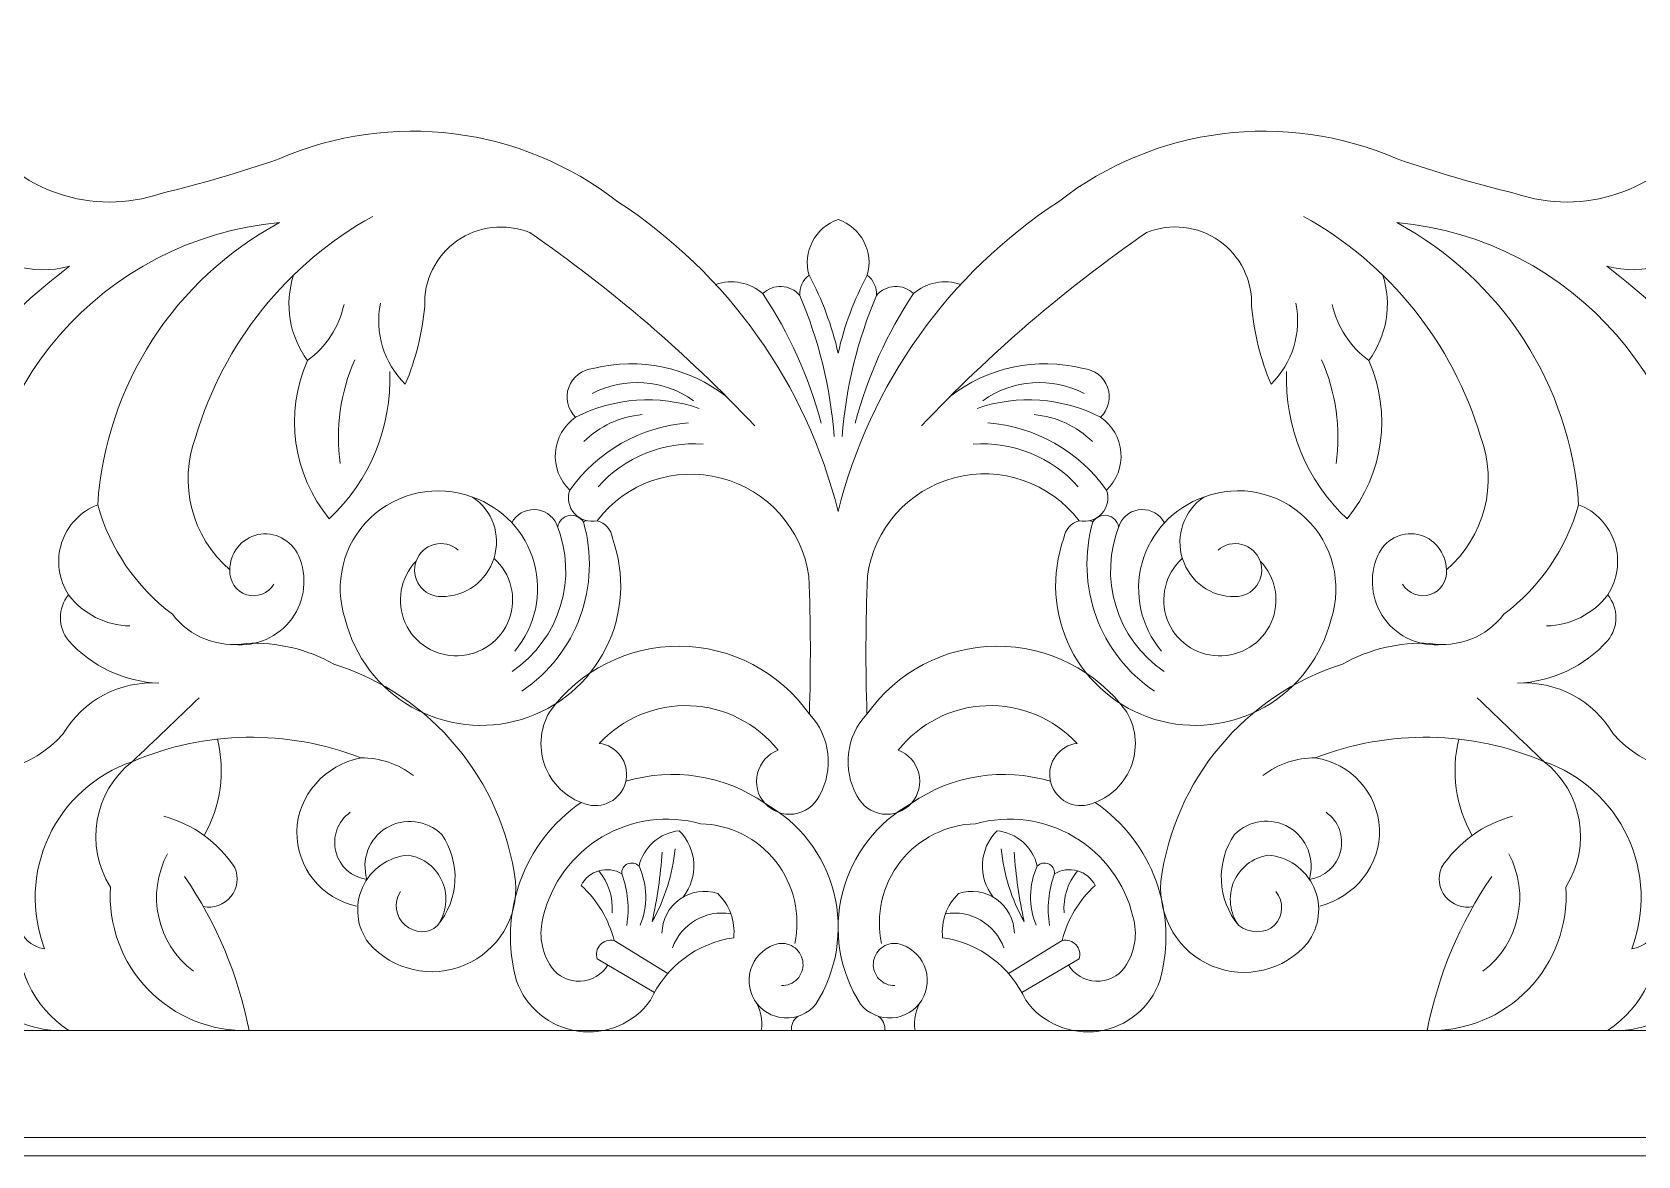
# Model space of a CAD drawing. Header units: millimetres. Extents: x 4609 to 4853, y 4052 to 4311.
# Drawn here: x 4667.6 to 4754.7, y 4189.2 to 4250.2 of the extents above; entities that cross this region are included whole.
import ezdxf

# ---------------------------------------------------------------- set-up
doc = ezdxf.new("R2010")
doc.units = ezdxf.units.MM
doc.header["$MEASUREMENT"] = 0
doc.layers.add('Layer 1', color=18, linetype='Continuous', true_color=0x000000)

msp = doc.modelspace()

# ---------------------------------------------------------------- linework, layer by layer
at = {"layer": 'Layer 1', "lineweight": 9}
for points, knots in [([(4609.335, 4311.2), (4609.335, 4311.2), (4853.335, 4311.2), (4853.335, 4311.2), (4853.335, 4311.2), (4853.335, 4189.2), (4853.335, 4189.2), (4853.335, 4189.2), (4609.335, 4189.2), (4609.335, 4189.2), (4609.335, 4189.2), (4609.335, 4311.2), (4609.335, 4311.2)], [0, 0, 0, 0, 0.25, 0.25, 0.25, 0.5, 0.5, 0.5, 0.75, 0.75, 0.75, 1, 1, 1, 1]), ([(4657.388, 4229.707), (4656.66, 4230.382), (4656.483, 4231.465), (4656.955, 4232.338), (4659.074, 4230.393), (4662.356, 4230.499), (4664.338, 4232.583), (4665.93, 4234.389), (4667.698, 4236.032), (4669.615, 4237.488), (4667.614, 4236.947), (4665.48, 4237.582), (4664.1, 4239.129), (4662.721, 4240.676), (4662.344, 4242.895), (4663.11, 4244.821), (4663.263, 4245.087), (4663.547, 4245.251), (4663.854, 4245.252), (4664.161, 4245.253), (4664.447, 4245.086), (4664.602, 4244.821), (4666.782, 4241.559), (4670.877, 4240.171), (4674.589, 4241.44), (4676.75, 4241.968), (4678.886, 4242.594), (4680.99, 4243.316), (4687.078, 4245.968), (4694.135, 4245.074), (4699.375, 4240.994), (4705.339, 4237.102), (4709.613, 4231.093), (4711.335, 4224.183), (4713.057, 4231.093), (4717.332, 4237.101), (4723.296, 4240.994), (4728.534, 4245.076), (4735.592, 4245.965), (4741.681, 4243.316), (4743.785, 4242.594), (4745.921, 4241.968), (4748.082, 4241.44), (4751.795, 4240.173), (4755.891, 4241.558), (4758.069, 4244.821), (4758.222, 4245.087), (4758.506, 4245.251), (4758.813, 4245.252), (4759.121, 4245.253), (4759.407, 4245.086), (4759.561, 4244.821), (4760.337, 4242.899), (4759.96, 4240.704), (4758.589, 4239.15), (4757.217, 4237.596), (4755.059, 4236.957), (4753.056, 4237.488), (4754.973, 4236.033), (4756.741, 4234.389), (4758.332, 4232.583), (4760.317, 4230.501), (4763.6, 4230.39), (4765.715, 4232.338), (4766.189, 4231.466), (4766.01, 4230.383), (4765.283, 4229.707)], [0, 0, 0, 0, 0.043478, 0.043478, 0.043478, 0.086957, 0.086957, 0.086957, 0.130435, 0.130435, 0.130435, 0.173913, 0.173913, 0.173913, 0.217391, 0.217391, 0.217391, 0.26087, 0.26087, 0.26087, 0.304348, 0.304348, 0.304348, 0.347826, 0.347826, 0.347826, 0.391304, 0.391304, 0.391304, 0.434783, 0.434783, 0.434783, 0.478261, 0.478261, 0.478261, 0.521739, 0.521739, 0.521739, 0.565217, 0.565217, 0.565217, 0.608696, 0.608696, 0.608696, 0.652174, 0.652174, 0.652174, 0.695652, 0.695652, 0.695652, 0.73913, 0.73913, 0.73913, 0.782609, 0.782609, 0.782609, 0.826087, 0.826087, 0.826087, 0.869565, 0.869565, 0.869565, 0.913043, 0.913043, 0.913043, 1, 1, 1, 1]), ([(4678.321, 4221.005), (4676.25, 4222.791), (4675.511, 4225.682), (4676.467, 4228.244), (4677.979, 4233.332), (4681.432, 4237.626), (4686.075, 4240.198)], [0, 0, 0, 0, 0.333333, 0.333333, 0.333333, 1, 1, 1, 1]), ([(4736.595, 4240.198), (4741.239, 4237.627), (4744.69, 4233.332), (4746.204, 4228.244), (4747.161, 4225.682), (4746.42, 4222.792), (4744.349, 4221.005)], [0, 0, 0, 0, 0.333333, 0.333333, 0.333333, 1, 1, 1, 1]), ([(4671.146, 4224.548), (4671.577, 4231.011), (4675.311, 4236.799), (4681.018, 4239.861), (4671.436, 4238.979), (4664.241, 4230.737), (4664.684, 4221.124), (4664.167, 4221.02), (4663.638, 4221.234), (4663.338, 4221.668)], [0, 0, 0, 0, 0.25, 0.25, 0.25, 0.5, 0.5, 0.5, 1, 1, 1, 1]), ([(4686.497, 4235.484), (4686.167, 4233.887), (4686.672, 4232.234), (4687.84, 4231.097), (4688.408, 4232.439), (4688.764, 4233.861), (4688.896, 4235.313), (4688.838, 4236.718), (4689.497, 4238.057), (4690.646, 4238.867), (4691.796, 4239.678), (4693.29, 4239.844), (4694.594, 4239.318), (4699.024, 4236.262), (4703.119, 4232.745), (4706.808, 4228.826)], [0, 0, 0, 0, 0.166667, 0.166667, 0.166667, 0.333333, 0.333333, 0.333333, 0.5, 0.5, 0.5, 0.666667, 0.666667, 0.666667, 1, 1, 1, 1]), ([(4709.253, 4235.911), (4709.236, 4236.335), (4709.422, 4236.742), (4709.753, 4237.008), (4709.392, 4238.274), (4710.089, 4239.602), (4711.335, 4240.027), (4712.582, 4239.603), (4713.277, 4238.274), (4712.918, 4237.008), (4713.249, 4236.742), (4713.435, 4236.335), (4713.418, 4235.911), (4713.665, 4236.2), (4714.021, 4236.374), (4714.401, 4236.392), (4714.782, 4236.41), (4715.154, 4236.269), (4715.427, 4236.005)], [0, 0, 0, 0, 0.142857, 0.142857, 0.142857, 0.285714, 0.285714, 0.285714, 0.428571, 0.428571, 0.428571, 0.571429, 0.571429, 0.571429, 0.714286, 0.714286, 0.714286, 1, 1, 1, 1]), ([(4715.863, 4228.826), (4719.552, 4232.745), (4723.647, 4236.262), (4728.077, 4239.318), (4729.379, 4239.848), (4730.862, 4239.681), (4732.014, 4238.874), (4733.166, 4238.067), (4733.829, 4236.718), (4733.775, 4235.313), (4733.907, 4233.861), (4734.263, 4232.439), (4734.83, 4231.097), (4735.998, 4232.234), (4736.505, 4233.887), (4736.174, 4235.484)], [0, 0, 0, 0, 0.166667, 0.166667, 0.166667, 0.333333, 0.333333, 0.333333, 0.5, 0.5, 0.5, 0.666667, 0.666667, 0.666667, 1, 1, 1, 1]), ([(4759.333, 4221.668), (4759.033, 4221.234), (4758.503, 4221.02), (4757.986, 4221.124), (4758.419, 4230.738), (4751.236, 4238.99), (4741.652, 4239.861), (4747.36, 4236.801), (4751.091, 4231.01), (4751.524, 4224.548)], [0, 0, 0, 0, 0.25, 0.25, 0.25, 0.5, 0.5, 0.5, 1, 1, 1, 1]), ([(4704.691, 4236.5), (4705.568, 4236.805), (4706.543, 4236.616), (4707.243, 4236.005), (4707.517, 4236.27), (4707.887, 4236.41), (4708.267, 4236.392), (4708.648, 4236.375), (4709.005, 4236.2), (4709.253, 4235.911), (4710.283, 4233.473), (4710.915, 4230.884), (4711.125, 4228.246)], [0, 0, 0, 0, 0.2, 0.2, 0.2, 0.4, 0.4, 0.4, 0.6, 0.6, 0.6, 1, 1, 1, 1]), ([(4709.753, 4237.008), (4710.468, 4235.675), (4711.001, 4234.251), (4711.335, 4232.776), (4711.67, 4234.251), (4712.202, 4235.675), (4712.918, 4237.008)], [0, 0, 0, 0, 0.333333, 0.333333, 0.333333, 1, 1, 1, 1]), ([(4712.263, 4228.978), (4712.919, 4231.48), (4713.989, 4233.855), (4715.427, 4236.005), (4716.127, 4236.616), (4717.102, 4236.805), (4717.98, 4236.5)], [0, 0, 0, 0, 0.333333, 0.333333, 0.333333, 1, 1, 1, 1]), ([(4740.894, 4237.009), (4741.404, 4235.431), (4741.121, 4233.703), (4740.135, 4232.369), (4739.13, 4233.114), (4738.426, 4234.197), (4738.154, 4235.418)], [0, 0, 0, 0, 0.333333, 0.333333, 0.333333, 1, 1, 1, 1]), ([(4687.003, 4231.78), (4687.114, 4228.765), (4685.914, 4225.848), (4683.716, 4223.783), (4681.731, 4226.19), (4681.275, 4229.515), (4682.536, 4232.369), (4683.541, 4233.114), (4684.245, 4234.196), (4684.516, 4235.418)], [0, 0, 0, 0, 0.25, 0.25, 0.25, 0.5, 0.5, 0.5, 1, 1, 1, 1]), ([(4703.798, 4229.775), (4701.588, 4230.532), (4699.168, 4230.36), (4697.088, 4229.297), (4696.655, 4229.716), (4696.508, 4230.35), (4696.71, 4230.917), (4696.913, 4231.485), (4697.438, 4231.883), (4698.039, 4231.933), (4700.561, 4232.583), (4703.243, 4232.014), (4705.285, 4230.398)], [0, 0, 0, 0, 0.2, 0.2, 0.2, 0.4, 0.4, 0.4, 0.6, 0.6, 0.6, 1, 1, 1, 1]), ([(4717.386, 4230.398), (4719.427, 4232.014), (4722.11, 4232.582), (4724.632, 4231.933), (4725.233, 4231.886), (4725.751, 4231.493), (4725.957, 4230.926), (4726.163, 4230.36), (4726.013, 4229.719), (4725.582, 4229.297), (4726.217, 4228.861), (4726.622, 4228.162), (4726.684, 4227.395), (4726.747, 4226.628), (4726.457, 4225.87), (4725.901, 4225.337), (4726.056, 4224.9), (4725.96, 4224.414), (4725.652, 4224.069), (4725.344, 4223.723), (4724.867, 4223.574), (4724.416, 4223.678), (4723.973, 4223.56), (4723.646, 4223.186), (4723.589, 4222.731), (4722.883, 4220.773), (4723.013, 4218.61), (4723.947, 4216.749), (4724.882, 4214.889), (4726.53, 4213.497), (4728.523, 4212.894), (4730.516, 4212.291), (4732.669, 4212.533), (4734.478, 4213.564), (4736.287, 4214.594), (4737.591, 4216.313), (4738.089, 4218.334), (4738.723, 4220.278), (4738.185, 4222.413), (4736.707, 4223.825), (4735.228, 4225.237), (4733.097, 4225.685), (4731.185, 4224.962), (4730.098, 4224.227), (4729.626, 4222.862), (4730.026, 4221.613), (4730.427, 4220.363), (4731.561, 4219.526), (4732.873, 4219.56), (4733.345, 4219.555), (4733.79, 4219.783), (4734.063, 4220.169), (4734.336, 4220.554), (4734.403, 4221.046), (4734.241, 4221.49), (4734.079, 4221.934), (4733.709, 4222.27), (4733.251, 4222.389), (4732.794, 4222.508), (4732.31, 4222.397), (4731.952, 4222.088)], [0, 0, 0, 0, 0.047619, 0.047619, 0.047619, 0.095238, 0.095238, 0.095238, 0.142857, 0.142857, 0.142857, 0.190476, 0.190476, 0.190476, 0.238095, 0.238095, 0.238095, 0.285714, 0.285714, 0.285714, 0.333333, 0.333333, 0.333333, 0.380952, 0.380952, 0.380952, 0.428571, 0.428571, 0.428571, 0.47619, 0.47619, 0.47619, 0.52381, 0.52381, 0.52381, 0.571429, 0.571429, 0.571429, 0.619048, 0.619048, 0.619048, 0.666667, 0.666667, 0.666667, 0.714286, 0.714286, 0.714286, 0.761905, 0.761905, 0.761905, 0.809524, 0.809524, 0.809524, 0.857143, 0.857143, 0.857143, 0.904762, 0.904762, 0.904762, 1, 1, 1, 1]), ([(4740.135, 4232.369), (4741.397, 4229.515), (4740.939, 4226.191), (4738.955, 4223.783), (4736.756, 4225.848), (4735.557, 4228.765), (4735.668, 4231.78)], [0, 0, 0, 0, 0.333333, 0.333333, 0.333333, 1, 1, 1, 1]), ([(4697.088, 4229.297), (4696.454, 4228.859), (4696.05, 4228.158), (4695.989, 4227.39), (4695.927, 4226.621), (4696.212, 4225.869), (4696.77, 4225.337), (4698.266, 4227.453), (4700.632, 4228.791), (4703.217, 4228.984)], [0, 0, 0, 0, 0.25, 0.25, 0.25, 0.5, 0.5, 0.5, 1, 1, 1, 1]), ([(4709.773, 4213.181), (4709.852, 4215.676), (4709.844, 4218.173), (4709.748, 4220.668), (4709.377, 4223.242), (4707.495, 4225.342), (4704.977, 4225.991), (4702.459, 4226.641), (4699.825, 4225.751), (4698.255, 4223.678), (4697.804, 4223.572), (4697.332, 4223.72), (4697.022, 4224.065), (4696.712, 4224.409), (4696.617, 4224.9), (4696.77, 4225.337)], [0, 0, 0, 0, 0.166667, 0.166667, 0.166667, 0.333333, 0.333333, 0.333333, 0.5, 0.5, 0.5, 0.666667, 0.666667, 0.666667, 1, 1, 1, 1]), ([(4712.898, 4213.181), (4712.819, 4215.676), (4712.827, 4218.174), (4712.923, 4220.668), (4713.274, 4223.237), (4715.135, 4225.344), (4717.64, 4226.01), (4720.146, 4226.676), (4722.835, 4225.733), (4724.416, 4223.678)], [0, 0, 0, 0, 0.25, 0.25, 0.25, 0.5, 0.5, 0.5, 1, 1, 1, 1]), ([(4698.255, 4223.678), (4698.698, 4223.561), (4699.025, 4223.186), (4699.081, 4222.731), (4699.789, 4220.776), (4699.663, 4218.616), (4698.732, 4216.757), (4697.801, 4214.897), (4696.137, 4213.499), (4694.148, 4212.894), (4692.158, 4212.289), (4690.008, 4212.528), (4688.2, 4213.555), (4686.391, 4214.581), (4685.082, 4216.316), (4684.581, 4218.334), (4683.939, 4220.269), (4684.463, 4222.402), (4685.93, 4223.818), (4687.397, 4225.234), (4689.574, 4225.672), (4691.486, 4224.962)], [0, 0, 0, 0, 0.125, 0.125, 0.125, 0.25, 0.25, 0.25, 0.375, 0.375, 0.375, 0.5, 0.5, 0.5, 0.625, 0.625, 0.625, 0.75, 0.75, 0.75, 1, 1, 1, 1]), ([(4687.577, 4203.547), (4687.189, 4202.964), (4687.3, 4202.182), (4687.834, 4201.729), (4688.369, 4201.276), (4689.076, 4201.225), (4689.588, 4201.703), (4690.083, 4202.387), (4690.187, 4203.279), (4689.862, 4204.059), (4689.538, 4204.839), (4688.84, 4205.393), (4688.005, 4205.524), (4686.917, 4205.436), (4685.963, 4204.761), (4685.518, 4203.764), (4685.073, 4202.767), (4685.2, 4201.616), (4685.862, 4200.748), (4687.16, 4199.268), (4689.262, 4198.791), (4691.072, 4199.564), (4692.882, 4200.337), (4693.995, 4202.133), (4693.824, 4204.093), (4693.103, 4209.61), (4689.264, 4214.209), (4683.963, 4215.897), (4682.516, 4216.709), (4680.871, 4217.098), (4679.213, 4217.018), (4677.689, 4216.763), (4676.146, 4217.371), (4675.206, 4218.598), (4673.232, 4220.077), (4671.803, 4222.171), (4671.146, 4224.548), (4670.214, 4224.187), (4669.495, 4223.425), (4669.189, 4222.473), (4668.882, 4221.522), (4669.018, 4220.488), (4669.565, 4219.651)], [0, 0, 0, 0, 0.066667, 0.066667, 0.066667, 0.133333, 0.133333, 0.133333, 0.2, 0.2, 0.2, 0.266667, 0.266667, 0.266667, 0.333333, 0.333333, 0.333333, 0.4, 0.4, 0.4, 0.466667, 0.466667, 0.466667, 0.533333, 0.533333, 0.533333, 0.6, 0.6, 0.6, 0.666667, 0.666667, 0.666667, 0.733333, 0.733333, 0.733333, 0.8, 0.8, 0.8, 0.866667, 0.866667, 0.866667, 1, 1, 1, 1]), ([(4690.718, 4222.088), (4690.36, 4222.396), (4689.873, 4222.508), (4689.416, 4222.388), (4688.958, 4222.268), (4688.591, 4221.934), (4688.43, 4221.49), (4688.269, 4221.046), (4688.336, 4220.551), (4688.61, 4220.165), (4688.884, 4219.78), (4689.325, 4219.554), (4689.798, 4219.56), (4691.11, 4219.545), (4692.275, 4220.398), (4692.657, 4221.654), (4693.039, 4222.909), (4692.583, 4224.243), (4691.486, 4224.962), (4693.122, 4224.398), (4694.375, 4223.065), (4694.837, 4221.397), (4695.299, 4219.73), (4694.901, 4217.931), (4693.788, 4216.606)], [0, 0, 0, 0, 0.111111, 0.111111, 0.111111, 0.222222, 0.222222, 0.222222, 0.333333, 0.333333, 0.333333, 0.444444, 0.444444, 0.444444, 0.555556, 0.555556, 0.555556, 0.666667, 0.666667, 0.666667, 0.777778, 0.777778, 0.777778, 1, 1, 1, 1]), ([(4728.883, 4216.606), (4727.766, 4217.928), (4727.373, 4219.715), (4727.83, 4221.384), (4728.287, 4223.052), (4729.551, 4224.394), (4731.185, 4224.962)], [0, 0, 0, 0, 0.333333, 0.333333, 0.333333, 1, 1, 1, 1]), ([(4735.094, 4203.547), (4735.534, 4203.012), (4735.504, 4202.232), (4735.024, 4201.732), (4734.543, 4201.233), (4733.635, 4201.284), (4733.082, 4201.703), (4732.586, 4202.384), (4732.48, 4203.274), (4732.801, 4204.053), (4733.122, 4204.832), (4733.833, 4205.39), (4734.665, 4205.524), (4735.752, 4205.441), (4736.706, 4204.772), (4737.155, 4203.779), (4737.603, 4202.786), (4737.466, 4201.617), (4736.809, 4200.748), (4735.533, 4199.259), (4733.445, 4198.758), (4731.633, 4199.507), (4729.821, 4200.256), (4728.7, 4202.138), (4728.847, 4204.093), (4729.564, 4209.606), (4733.412, 4214.208), (4738.708, 4215.897), (4740.154, 4216.709), (4741.801, 4217.098), (4743.458, 4217.018), (4744.983, 4216.763), (4746.524, 4217.37), (4747.465, 4218.598), (4749.44, 4220.078), (4750.867, 4222.17), (4751.524, 4224.548), (4752.456, 4224.19), (4753.175, 4223.43), (4753.483, 4222.48), (4753.791, 4221.531), (4753.65, 4220.488), (4753.106, 4219.651), (4753.697, 4218.933), (4753.697, 4217.895), (4753.106, 4217.176), (4751.854, 4215.769), (4750.082, 4214.931), (4748.2, 4214.857), (4750.322, 4215), (4752.344, 4213.925), (4753.415, 4212.087), (4755.076, 4210.229), (4757.67, 4209.518), (4760.044, 4210.275), (4762.211, 4210.806), (4764.323, 4211.533), (4766.357, 4212.449), (4766.504, 4211.285), (4766.112, 4210.118), (4765.293, 4209.278), (4764.474, 4208.438), (4763.31, 4208.017), (4762.143, 4208.134)], [0, 0, 0, 0, 0.045455, 0.045455, 0.045455, 0.090909, 0.090909, 0.090909, 0.136364, 0.136364, 0.136364, 0.181818, 0.181818, 0.181818, 0.227273, 0.227273, 0.227273, 0.272727, 0.272727, 0.272727, 0.318182, 0.318182, 0.318182, 0.363636, 0.363636, 0.363636, 0.409091, 0.409091, 0.409091, 0.454545, 0.454545, 0.454545, 0.5, 0.5, 0.5, 0.545455, 0.545455, 0.545455, 0.590909, 0.590909, 0.590909, 0.636364, 0.636364, 0.636364, 0.681818, 0.681818, 0.681818, 0.727273, 0.727273, 0.727273, 0.772727, 0.772727, 0.772727, 0.818182, 0.818182, 0.818182, 0.863636, 0.863636, 0.863636, 0.909091, 0.909091, 0.909091, 1, 1, 1, 1]), ([(4693.621, 4223.568), (4693.864, 4224.02), (4694.34, 4224.297), (4694.853, 4224.285), (4695.366, 4224.272), (4695.831, 4223.965), (4696.051, 4223.501), (4697.25, 4220.599), (4696.237, 4217.251), (4693.634, 4215.495)], [0, 0, 0, 0, 0.25, 0.25, 0.25, 0.5, 0.5, 0.5, 1, 1, 1, 1]), ([(4696.112, 4223.347), (4696.169, 4223.656), (4696.408, 4223.898), (4696.715, 4223.958), (4697.023, 4224.019), (4697.339, 4223.88), (4697.508, 4223.616), (4698.505, 4220.154), (4697.155, 4216.441), (4694.171, 4214.422)], [0, 0, 0, 0, 0.25, 0.25, 0.25, 0.5, 0.5, 0.5, 1, 1, 1, 1]), ([(4728.499, 4214.422), (4725.514, 4216.439), (4724.168, 4220.153), (4725.162, 4223.616), (4725.329, 4223.881), (4725.641, 4224.018), (4725.949, 4223.96), (4726.257, 4223.902), (4726.499, 4223.655), (4726.559, 4223.347)], [0, 0, 0, 0, 0.25, 0.25, 0.25, 0.5, 0.5, 0.5, 1, 1, 1, 1]), ([(4729.036, 4215.495), (4726.432, 4217.249), (4725.423, 4220.598), (4726.62, 4223.501), (4726.837, 4223.966), (4727.298, 4224.269), (4727.811, 4224.284), (4728.324, 4224.3), (4728.805, 4224.019), (4729.05, 4223.568)], [0, 0, 0, 0, 0.25, 0.25, 0.25, 0.5, 0.5, 0.5, 1, 1, 1, 1]), ([(4680.709, 4220.236), (4680.407, 4219.723), (4679.791, 4219.484), (4679.222, 4219.66), (4678.653, 4219.836), (4678.281, 4220.41), (4678.321, 4221.005), (4678.308, 4221.921), (4678.938, 4222.721), (4679.832, 4222.922), (4680.726, 4223.124), (4681.662, 4222.619), (4682.043, 4221.786), (4682.546, 4220.662), (4682.41, 4219.354), (4681.686, 4218.358), (4680.962, 4217.361), (4679.747, 4216.829), (4678.523, 4216.961)], [0, 0, 0, 0, 0.142857, 0.142857, 0.142857, 0.285714, 0.285714, 0.285714, 0.428571, 0.428571, 0.428571, 0.571429, 0.571429, 0.571429, 0.714286, 0.714286, 0.714286, 1, 1, 1, 1]), ([(4744.148, 4216.961), (4742.924, 4216.825), (4741.72, 4217.353), (4740.993, 4218.347), (4740.265, 4219.341), (4740.129, 4220.66), (4740.628, 4221.786), (4740.984, 4222.63), (4741.883, 4223.109), (4742.782, 4222.934), (4743.681, 4222.76), (4744.335, 4221.921), (4744.349, 4221.005), (4744.403, 4220.411), (4744.042, 4219.859), (4743.477, 4219.67), (4742.912, 4219.48), (4742.276, 4219.73), (4741.962, 4220.236)], [0, 0, 0, 0, 0.142857, 0.142857, 0.142857, 0.285714, 0.285714, 0.285714, 0.428571, 0.428571, 0.428571, 0.571429, 0.571429, 0.571429, 0.714286, 0.714286, 0.714286, 1, 1, 1, 1]), ([(4692.666, 4221.628), (4693.583, 4220.8), (4693.906, 4219.499), (4693.483, 4218.338), (4693.061, 4217.177), (4691.953, 4216.387), (4690.718, 4216.342), (4689.483, 4216.297), (4688.345, 4217.004), (4687.838, 4218.132), (4687.332, 4219.259), (4687.576, 4220.597), (4688.43, 4221.49)], [0, 0, 0, 0, 0.2, 0.2, 0.2, 0.4, 0.4, 0.4, 0.6, 0.6, 0.6, 1, 1, 1, 1]), ([(4734.241, 4221.49), (4735.102, 4220.604), (4735.339, 4219.284), (4734.842, 4218.153), (4734.344, 4217.022), (4733.188, 4216.306), (4731.952, 4216.342), (4730.717, 4216.377), (4729.627, 4217.158), (4729.195, 4218.316), (4728.764, 4219.473), (4729.094, 4220.793), (4730.005, 4221.628)], [0, 0, 0, 0, 0.2, 0.2, 0.2, 0.4, 0.4, 0.4, 0.6, 0.6, 0.6, 1, 1, 1, 1]), ([(4672.886, 4217.966), (4671.581, 4217.996), (4670.36, 4218.616), (4669.565, 4219.651), (4668.974, 4218.932), (4668.973, 4217.896), (4669.565, 4217.176), (4670.817, 4215.768), (4672.588, 4214.931), (4674.471, 4214.857), (4672.347, 4214.999), (4670.326, 4213.927), (4669.256, 4212.087), (4667.597, 4210.229), (4664.999, 4209.52), (4662.626, 4210.275), (4660.46, 4210.806), (4658.347, 4211.534), (4656.313, 4212.449), (4656.169, 4211.283), (4656.564, 4210.115), (4657.386, 4209.275), (4658.207, 4208.435), (4659.359, 4208.015), (4660.528, 4208.134)], [0, 0, 0, 0, 0.111111, 0.111111, 0.111111, 0.222222, 0.222222, 0.222222, 0.333333, 0.333333, 0.333333, 0.444444, 0.444444, 0.444444, 0.555556, 0.555556, 0.555556, 0.666667, 0.666667, 0.666667, 0.777778, 0.777778, 0.777778, 1, 1, 1, 1]), ([(4695.664, 4213.287), (4695.127, 4212.357), (4695.058, 4211.229), (4695.476, 4210.24), (4695.894, 4209.251), (4696.745, 4208.517), (4697.786, 4208.254), (4698.239, 4208.153), (4698.713, 4208.242), (4699.099, 4208.5), (4699.485, 4208.758), (4699.748, 4209.16), (4699.827, 4209.617), (4699.907, 4210.074), (4699.796, 4210.544), (4699.52, 4210.917), (4699.244, 4211.29), (4698.83, 4211.534), (4698.369, 4211.592), (4699.637, 4212.96), (4701.438, 4213.708), (4703.302, 4213.638), (4705.166, 4213.569), (4706.914, 4212.68), (4708.075, 4211.221), (4707.518, 4211.014), (4707.099, 4210.544), (4706.956, 4209.967), (4706.813, 4209.389), (4706.963, 4208.782), (4707.36, 4208.339), (4707.757, 4207.896), (4708.348, 4207.679), (4708.937, 4207.758), (4709.527, 4207.838), (4710.037, 4208.199), (4710.303, 4208.731), (4711.127, 4210.17), (4710.913, 4211.977), (4709.773, 4213.181), (4708.161, 4215.475), (4705.539, 4216.847), (4702.735, 4216.865), (4699.931, 4216.882), (4697.305, 4215.56), (4695.664, 4213.287)], [0, 0, 0, 0, 0.066667, 0.066667, 0.066667, 0.133333, 0.133333, 0.133333, 0.2, 0.2, 0.2, 0.266667, 0.266667, 0.266667, 0.333333, 0.333333, 0.333333, 0.4, 0.4, 0.4, 0.466667, 0.466667, 0.466667, 0.533333, 0.533333, 0.533333, 0.6, 0.6, 0.6, 0.666667, 0.666667, 0.666667, 0.733333, 0.733333, 0.733333, 0.8, 0.8, 0.8, 0.866667, 0.866667, 0.866667, 0.933333, 0.933333, 0.933333, 1, 1, 1, 1]), ([(4727.007, 4213.287), (4725.36, 4215.556), (4722.718, 4216.889), (4719.914, 4216.865), (4717.111, 4216.84), (4714.504, 4215.479), (4712.898, 4213.181), (4711.759, 4211.976), (4711.542, 4210.169), (4712.368, 4208.731), (4712.635, 4208.2), (4713.148, 4207.835), (4713.738, 4207.758), (4714.328, 4207.68), (4714.915, 4207.895), (4715.311, 4208.339), (4715.707, 4208.783), (4715.858, 4209.394), (4715.714, 4209.971), (4715.569, 4210.549), (4715.154, 4211.015), (4714.595, 4211.221), (4715.755, 4212.682), (4717.494, 4213.565), (4719.358, 4213.638), (4721.222, 4213.71), (4723.032, 4212.958), (4724.302, 4211.592), (4723.841, 4211.533), (4723.425, 4211.289), (4723.149, 4210.915), (4722.874, 4210.542), (4722.763, 4210.074), (4722.843, 4209.617), (4722.924, 4209.16), (4723.187, 4208.756), (4723.574, 4208.498), (4723.96, 4208.241), (4724.432, 4208.153), (4724.885, 4208.254), (4725.925, 4208.52), (4726.782, 4209.257), (4727.198, 4210.247), (4727.614, 4211.237), (4727.545, 4212.358), (4727.007, 4213.287)], [0, 0, 0, 0, 0.066667, 0.066667, 0.066667, 0.133333, 0.133333, 0.133333, 0.2, 0.2, 0.2, 0.266667, 0.266667, 0.266667, 0.333333, 0.333333, 0.333333, 0.4, 0.4, 0.4, 0.466667, 0.466667, 0.466667, 0.533333, 0.533333, 0.533333, 0.6, 0.6, 0.6, 0.666667, 0.666667, 0.666667, 0.733333, 0.733333, 0.733333, 0.8, 0.8, 0.8, 0.866667, 0.866667, 0.866667, 0.933333, 0.933333, 0.933333, 1, 1, 1, 1]), ([(4676.648, 4214.067), (4675.45, 4212.896), (4674.238, 4211.74), (4673.013, 4210.597), (4676.963, 4212.295), (4681.425, 4212.368), (4685.428, 4210.802)], [0, 0, 0, 0, 0.333333, 0.333333, 0.333333, 1, 1, 1, 1]), ([(4746.813, 4204.365), (4745.084, 4201.847), (4743.89, 4199.002), (4743.305, 4196.004), (4745.366, 4195.945), (4747.358, 4196.756), (4748.79, 4198.24), (4750.223, 4199.723), (4750.965, 4201.731), (4750.833, 4203.789), (4752.24, 4206.027), (4751.735, 4208.962), (4749.657, 4210.597), (4748.433, 4211.74), (4747.221, 4212.896), (4746.023, 4214.067)], [0, 0, 0, 0, 0.166667, 0.166667, 0.166667, 0.333333, 0.333333, 0.333333, 0.5, 0.5, 0.5, 0.666667, 0.666667, 0.666667, 1, 1, 1, 1]), ([(4783.618, 4206.658), (4784.519, 4202.508), (4782.248, 4198.318), (4778.282, 4196.799), (4771.363, 4194.299), (4763.618, 4196.678), (4759.285, 4202.623), (4759.514, 4200.886), (4758.954, 4199.137), (4757.759, 4197.856), (4756.564, 4196.575), (4754.848, 4195.896), (4753.099, 4196.004), (4755.035, 4197.272), (4756.089, 4199.522), (4755.82, 4201.82), (4755.714, 4201.097), (4755.135, 4200.535), (4754.41, 4200.448), (4755.159, 4202.423), (4755.075, 4204.619), (4754.178, 4206.532), (4753.28, 4208.445), (4751.656, 4209.91), (4749.657, 4210.597), (4745.706, 4212.295), (4741.248, 4212.369), (4737.243, 4210.802), (4736.212, 4210.811), (4735.208, 4210.476), (4734.389, 4209.851)], [0, 0, 0, 0, 0.090909, 0.090909, 0.090909, 0.181818, 0.181818, 0.181818, 0.272727, 0.272727, 0.272727, 0.363636, 0.363636, 0.363636, 0.454545, 0.454545, 0.454545, 0.545455, 0.545455, 0.545455, 0.636364, 0.636364, 0.636364, 0.727273, 0.727273, 0.727273, 0.818182, 0.818182, 0.818182, 1, 1, 1, 1]), ([(4675.857, 4204.365), (4677.586, 4201.848), (4678.781, 4199.001), (4679.366, 4196.004), (4677.307, 4195.942), (4675.318, 4196.749), (4673.885, 4198.228), (4672.452, 4199.708), (4671.709, 4201.733), (4671.838, 4203.789), (4670.43, 4206.023), (4670.94, 4208.962), (4673.013, 4210.597), (4671.016, 4209.907), (4669.383, 4208.437), (4668.488, 4206.523), (4667.594, 4204.608), (4667.509, 4202.422), (4668.261, 4200.448), (4667.535, 4200.534), (4666.957, 4201.097), (4666.85, 4201.82), (4666.583, 4199.521), (4667.635, 4197.271), (4669.572, 4196.004), (4667.823, 4195.893), (4666.117, 4196.569), (4664.919, 4197.848), (4663.722, 4199.127), (4663.16, 4200.885), (4663.386, 4202.623), (4659.057, 4196.675), (4651.31, 4194.304), (4644.389, 4196.799), (4640.422, 4198.314), (4638.156, 4202.507), (4639.053, 4206.658)], [0, 0, 0, 0, 0.076923, 0.076923, 0.076923, 0.153846, 0.153846, 0.153846, 0.230769, 0.230769, 0.230769, 0.307692, 0.307692, 0.307692, 0.384615, 0.384615, 0.384615, 0.461538, 0.461538, 0.461538, 0.538462, 0.538462, 0.538462, 0.615385, 0.615385, 0.615385, 0.692308, 0.692308, 0.692308, 0.769231, 0.769231, 0.769231, 0.846154, 0.846154, 0.846154, 1, 1, 1, 1]), ([(4685.2, 4202.762), (4683.291, 4203.163), (4681.931, 4204.857), (4681.953, 4206.808), (4681.976, 4208.759), (4683.51, 4210.445), (4685.428, 4210.802), (4686.458, 4210.811), (4687.463, 4210.476), (4688.282, 4209.851)], [0, 0, 0, 0, 0.25, 0.25, 0.25, 0.5, 0.5, 0.5, 1, 1, 1, 1]), ([(4737.243, 4210.802), (4739.172, 4210.51), (4740.625, 4208.895), (4740.714, 4206.946), (4740.802, 4204.997), (4739.365, 4203.227), (4737.47, 4202.762)], [0, 0, 0, 0, 0.333333, 0.333333, 0.333333, 1, 1, 1, 1]), ([(4699.811, 4209.533), (4702.377, 4210.306), (4705.157, 4209.866), (4707.36, 4208.339), (4709.222, 4207.308), (4710.575, 4205.553), (4711.1, 4203.49), (4711.624, 4201.427), (4711.267, 4199.23), (4710.124, 4197.434), (4709.706, 4196.922), (4709.067, 4196.644), (4708.408, 4196.687), (4707.748, 4196.731), (4707.148, 4197.095), (4706.802, 4197.658), (4706.456, 4198.221), (4706.404, 4198.916), (4706.662, 4199.524), (4706.92, 4200.133), (4707.461, 4200.579), (4708.107, 4200.721), (4708.423, 4200.77), (4708.746, 4200.684), (4708.997, 4200.485), (4709.247, 4200.285), (4709.403, 4199.987), (4709.425, 4199.668), (4709.448, 4199.348), (4709.336, 4199.033), (4709.116, 4198.8), (4708.896, 4198.567), (4708.586, 4198.437), (4708.266, 4198.441)], [0, 0, 0, 0, 0.083333, 0.083333, 0.083333, 0.166667, 0.166667, 0.166667, 0.25, 0.25, 0.25, 0.333333, 0.333333, 0.333333, 0.416667, 0.416667, 0.416667, 0.5, 0.5, 0.5, 0.583333, 0.583333, 0.583333, 0.666667, 0.666667, 0.666667, 0.75, 0.75, 0.75, 0.833333, 0.833333, 0.833333, 1, 1, 1, 1]), ([(4714.405, 4198.441), (4714.084, 4198.437), (4713.777, 4198.566), (4713.556, 4198.799), (4713.336, 4199.032), (4713.223, 4199.348), (4713.245, 4199.668), (4713.267, 4199.987), (4713.422, 4200.283), (4713.673, 4200.483), (4713.923, 4200.684), (4714.247, 4200.77), (4714.564, 4200.721), (4715.21, 4200.581), (4715.747, 4200.137), (4716.007, 4199.529), (4716.267, 4198.922), (4716.213, 4198.222), (4715.869, 4197.658), (4715.524, 4197.095), (4714.927, 4196.733), (4714.268, 4196.688), (4713.609, 4196.642), (4712.966, 4196.923), (4712.547, 4197.434), (4711.401, 4199.228), (4711.047, 4201.415), (4711.568, 4203.479), (4712.09, 4205.543), (4713.45, 4207.305), (4715.311, 4208.339), (4717.513, 4209.866), (4720.294, 4210.306), (4722.86, 4209.533)], [0, 0, 0, 0, 0.083333, 0.083333, 0.083333, 0.166667, 0.166667, 0.166667, 0.25, 0.25, 0.25, 0.333333, 0.333333, 0.333333, 0.416667, 0.416667, 0.416667, 0.5, 0.5, 0.5, 0.583333, 0.583333, 0.583333, 0.666667, 0.666667, 0.666667, 0.75, 0.75, 0.75, 0.833333, 0.833333, 0.833333, 1, 1, 1, 1]), ([(4684.855, 4207.85), (4684.178, 4207.368), (4683.867, 4206.52), (4684.071, 4205.714), (4684.275, 4204.909), (4684.936, 4204.313), (4685.761, 4204.211), (4685.433, 4205.274), (4685.867, 4206.424), (4686.815, 4207.006), (4687.762, 4207.588), (4689.018, 4207.421), (4689.818, 4206.649), (4690.863, 4205.138), (4690.768, 4203.112), (4689.588, 4201.703)], [0, 0, 0, 0, 0.166667, 0.166667, 0.166667, 0.333333, 0.333333, 0.333333, 0.5, 0.5, 0.5, 0.666667, 0.666667, 0.666667, 1, 1, 1, 1]), ([(4701.773, 4201.284), (4701.782, 4202.018), (4702.14, 4202.704), (4702.737, 4203.131), (4703.334, 4203.559), (4704.104, 4203.674), (4704.802, 4203.444), (4705.446, 4202.82), (4705.765, 4201.931), (4705.665, 4201.039), (4703.678, 4200.757), (4701.975, 4199.478), (4701.153, 4197.646), (4700.252, 4196.396), (4698.731, 4195.75), (4697.205, 4195.969), (4695.68, 4196.188), (4694.395, 4197.253), (4693.881, 4198.706), (4692.847, 4202.349), (4694.265, 4206.247), (4697.393, 4208.38)], [0, 0, 0, 0, 0.125, 0.125, 0.125, 0.25, 0.25, 0.25, 0.375, 0.375, 0.375, 0.5, 0.5, 0.5, 0.625, 0.625, 0.625, 0.75, 0.75, 0.75, 1, 1, 1, 1]), ([(4725.278, 4208.38), (4728.407, 4206.249), (4729.821, 4202.349), (4728.789, 4198.706), (4728.282, 4197.251), (4727.009, 4196.197), (4725.485, 4195.971), (4723.96, 4195.746), (4722.425, 4196.4), (4721.517, 4197.646), (4720.695, 4199.477), (4718.993, 4200.758), (4717.006, 4201.039), (4716.906, 4201.931), (4717.225, 4202.82), (4717.869, 4203.444), (4718.566, 4203.675), (4719.331, 4203.56), (4719.93, 4203.135), (4720.528, 4202.709), (4720.887, 4202.018), (4720.898, 4201.284)], [0, 0, 0, 0, 0.125, 0.125, 0.125, 0.25, 0.25, 0.25, 0.375, 0.375, 0.375, 0.5, 0.5, 0.5, 0.625, 0.625, 0.625, 0.75, 0.75, 0.75, 1, 1, 1, 1]), ([(4733.082, 4201.703), (4731.901, 4203.111), (4731.808, 4205.137), (4732.853, 4206.649), (4733.638, 4207.437), (4734.856, 4207.594), (4735.815, 4207.03), (4736.774, 4206.467), (4737.216, 4205.28), (4736.91, 4204.211), (4737.734, 4204.32), (4738.406, 4204.923), (4738.604, 4205.73), (4738.801, 4206.538), (4738.497, 4207.374), (4737.816, 4207.85)], [0, 0, 0, 0, 0.166667, 0.166667, 0.166667, 0.333333, 0.333333, 0.333333, 0.5, 0.5, 0.5, 0.666667, 0.666667, 0.666667, 1, 1, 1, 1]), ([(4674.733, 4207.634), (4676.318, 4207.212), (4677.693, 4206.219), (4678.591, 4204.846), (4678.818, 4204.323), (4678.735, 4203.717), (4678.376, 4203.273), (4678.017, 4202.83), (4677.435, 4202.623), (4676.876, 4202.736)], [0, 0, 0, 0, 0.25, 0.25, 0.25, 0.5, 0.5, 0.5, 1, 1, 1, 1]), ([(4698.839, 4199.564), (4698.52, 4199.039), (4697.96, 4198.709), (4697.346, 4198.683), (4696.732, 4198.657), (4696.143, 4198.943), (4695.781, 4199.439), (4695.226, 4200.241), (4695.062, 4201.25), (4695.333, 4202.187), (4695.768, 4204.004), (4696.921, 4205.566), (4698.529, 4206.518), (4700.137, 4207.469), (4702.071, 4207.725), (4703.873, 4207.231), (4705.47, 4207.188), (4706.965, 4206.436), (4707.952, 4205.18), (4708.939, 4203.923), (4709.314, 4202.283), (4708.978, 4200.721)], [0, 0, 0, 0, 0.125, 0.125, 0.125, 0.25, 0.25, 0.25, 0.375, 0.375, 0.375, 0.5, 0.5, 0.5, 0.625, 0.625, 0.625, 0.75, 0.75, 0.75, 1, 1, 1, 1]), ([(4713.692, 4200.721), (4713.354, 4202.282), (4713.728, 4203.914), (4714.713, 4205.172), (4715.698, 4206.43), (4717.201, 4207.185), (4718.798, 4207.231), (4720.599, 4207.727), (4722.525, 4207.471), (4724.134, 4206.522), (4725.743, 4205.573), (4726.9, 4204.003), (4727.338, 4202.187), (4727.609, 4201.251), (4727.444, 4200.241), (4726.89, 4199.439), (4726.529, 4198.942), (4725.944, 4198.659), (4725.33, 4198.683), (4724.716, 4198.707), (4724.153, 4199.04), (4723.832, 4199.564)], [0, 0, 0, 0, 0.125, 0.125, 0.125, 0.25, 0.25, 0.25, 0.375, 0.375, 0.375, 0.5, 0.5, 0.5, 0.625, 0.625, 0.625, 0.75, 0.75, 0.75, 1, 1, 1, 1]), ([(4745.795, 4202.736), (4745.236, 4202.621), (4744.66, 4202.826), (4744.299, 4203.268), (4743.938, 4203.71), (4743.856, 4204.322), (4744.08, 4204.846), (4744.978, 4206.219), (4746.352, 4207.212), (4747.938, 4207.634)], [0, 0, 0, 0, 0.25, 0.25, 0.25, 0.5, 0.5, 0.5, 1, 1, 1, 1]), ([(4700.527, 4204.928), (4700.768, 4205.97), (4701.649, 4206.742), (4702.713, 4206.846), (4703.684, 4205.874), (4703.772, 4204.328), (4702.922, 4203.249)], [0, 0, 0, 0, 0.333333, 0.333333, 0.333333, 1, 1, 1, 1]), ([(4719.749, 4203.249), (4718.897, 4204.327), (4718.988, 4205.873), (4719.957, 4206.846), (4721.022, 4206.743), (4721.902, 4205.97), (4722.144, 4204.928)], [0, 0, 0, 0, 0.333333, 0.333333, 0.333333, 1, 1, 1, 1]), ([(4702.484, 4205.869), (4702.353, 4204.478), (4701.927, 4203.132), (4701.235, 4201.919), (4701.515, 4203.157), (4701.696, 4204.415), (4701.777, 4205.682)], [0, 0, 0, 0, 0.333333, 0.333333, 0.333333, 1, 1, 1, 1]), ([(4720.894, 4205.682), (4720.975, 4204.415), (4721.156, 4203.157), (4721.435, 4201.919), (4720.743, 4203.131), (4720.317, 4204.479), (4720.186, 4205.869)], [0, 0, 0, 0, 0.333333, 0.333333, 0.333333, 1, 1, 1, 1]), ([(4699.173, 4200.89), (4698.888, 4202.044), (4698.265, 4203.087), (4697.383, 4203.884), (4697.582, 4204.27), (4697.932, 4204.557), (4698.349, 4204.676), (4698.767, 4204.795), (4699.217, 4204.735), (4699.59, 4204.513), (4699.924, 4203.617), (4700.017, 4202.649), (4699.861, 4201.706)], [0, 0, 0, 0, 0.2, 0.2, 0.2, 0.4, 0.4, 0.4, 0.6, 0.6, 0.6, 1, 1, 1, 1]), ([(4699.59, 4204.513), (4699.573, 4204.741), (4699.7, 4204.956), (4699.909, 4205.05), (4700.119, 4205.144), (4700.368, 4205.093), (4700.527, 4204.928), (4700.994, 4203.917), (4701.016, 4202.757), (4700.59, 4201.728)], [0, 0, 0, 0, 0.25, 0.25, 0.25, 0.5, 0.5, 0.5, 1, 1, 1, 1]), ([(4722.081, 4201.728), (4721.654, 4202.757), (4721.677, 4203.917), (4722.144, 4204.928), (4722.301, 4205.095), (4722.546, 4205.144), (4722.756, 4205.052), (4722.966, 4204.96), (4723.096, 4204.741), (4723.08, 4204.513), (4722.747, 4203.617), (4722.653, 4202.649), (4722.81, 4201.706)], [0, 0, 0, 0, 0.2, 0.2, 0.2, 0.4, 0.4, 0.4, 0.6, 0.6, 0.6, 1, 1, 1, 1]), ([(4723.498, 4200.89), (4723.782, 4202.044), (4724.406, 4203.087), (4725.288, 4203.884), (4725.088, 4204.27), (4724.737, 4204.557), (4724.319, 4204.675), (4723.901, 4204.794), (4723.454, 4204.736), (4723.08, 4204.513)], [0, 0, 0, 0, 0.25, 0.25, 0.25, 0.5, 0.5, 0.5, 1, 1, 1, 1]), ([(4701.369, 4198.077), (4701.369, 4198.077), (4698.257, 4199.892), (4698.257, 4199.892), (4698.169, 4200.158), (4698.232, 4200.451), (4698.422, 4200.658), (4698.611, 4200.865), (4698.9, 4200.953), (4699.173, 4200.89), (4699.173, 4200.89), (4702.087, 4199.102), (4702.087, 4199.102)], [0, 0, 0, 0, 0.2, 0.2, 0.2, 0.4, 0.4, 0.4, 0.6, 0.6, 0.6, 1, 1, 1, 1]), ([(4720.584, 4199.102), (4720.584, 4199.102), (4723.498, 4200.89), (4723.498, 4200.89), (4723.771, 4200.954), (4724.057, 4200.866), (4724.247, 4200.66), (4724.437, 4200.454), (4724.5, 4200.159), (4724.414, 4199.892), (4724.414, 4199.892), (4721.302, 4198.077), (4721.302, 4198.077)], [0, 0, 0, 0, 0.2, 0.2, 0.2, 0.4, 0.4, 0.4, 0.6, 0.6, 0.6, 1, 1, 1, 1]), ([(4711.335, 4196.004), (4711.335, 4196.004), (4611.348, 4196.004), (4611.348, 4196.004), (4611.348, 4196.004), (4611.348, 4190.2), (4611.348, 4190.2), (4611.348, 4190.2), (4711.335, 4190.2), (4711.335, 4190.2), (4711.335, 4190.2), (4811.323, 4190.2), (4811.323, 4190.2), (4811.323, 4190.2), (4811.323, 4196.004), (4811.323, 4196.004), (4811.323, 4196.004), (4711.335, 4196.004), (4711.335, 4196.004)], [0, 0, 0, 0, 0.166667, 0.166667, 0.166667, 0.333333, 0.333333, 0.333333, 0.5, 0.5, 0.5, 0.666667, 0.666667, 0.666667, 0.833333, 0.833333, 0.833333, 1, 1, 1, 1])]:
    msp.add_open_spline(points, degree=3, knots=knots, dxfattribs=at)
for points in [[(4682.536, 4232.369), (4681.55, 4233.702), (4681.267, 4235.431), (4681.777, 4237.009)], [(4707.243, 4236.005), (4708.681, 4233.855), (4709.751, 4231.48), (4710.408, 4228.978)], [(4711.545, 4228.246), (4711.755, 4230.884), (4712.388, 4233.473), (4713.418, 4235.911)], [(4684.305, 4226.776), (4684.044, 4228.692), (4684.318, 4230.644), (4685.097, 4232.414)], [(4737.574, 4232.414), (4738.353, 4230.644), (4738.627, 4228.692), (4738.365, 4226.776)], [(4697.98, 4230.578), (4699.735, 4231.505), (4701.867, 4231.355), (4703.476, 4230.193)], [(4719.194, 4230.193), (4720.803, 4231.356), (4722.935, 4231.504), (4724.691, 4230.578)], [(4718.873, 4229.775), (4721.081, 4230.532), (4723.504, 4230.359), (4725.582, 4229.297)], [(4697.535, 4227.972), (4698.384, 4228.816), (4699.504, 4229.335), (4700.698, 4229.437)], [(4719.454, 4228.984), (4722.039, 4228.792), (4724.404, 4227.453), (4725.901, 4225.337)], [(4721.973, 4229.437), (4723.166, 4229.335), (4724.286, 4228.816), (4725.136, 4227.972)], [(4698.306, 4225.521), (4699.749, 4227.132), (4701.857, 4227.985), (4704.014, 4227.833)], [(4718.656, 4227.833), (4720.813, 4227.986), (4722.921, 4227.131), (4724.365, 4225.521)], [(4697.508, 4223.616), (4697.564, 4223.641), (4697.622, 4223.662), (4697.681, 4223.677)], [(4724.989, 4223.677), (4725.049, 4223.662), (4725.106, 4223.641), (4725.162, 4223.616)], [(4753.106, 4219.651), (4752.311, 4218.616), (4751.089, 4217.996), (4749.784, 4217.966)], [(4677.646, 4211.824), (4678.087, 4210.053), (4677.827, 4208.18), (4676.92, 4206.597)], [(4745.751, 4206.597), (4744.844, 4208.18), (4744.584, 4210.053), (4745.025, 4211.824)], [(4676.341, 4199.23), (4674.36, 4200.712), (4673.766, 4203.427), (4674.941, 4205.604)], [(4747.729, 4205.604), (4748.907, 4203.428), (4748.31, 4200.714), (4746.33, 4199.23)], [(4698.351, 4204.676), (4698.874, 4204.035), (4699.131, 4203.218), (4699.07, 4202.393)], [(4723.601, 4202.393), (4723.539, 4203.218), (4723.797, 4204.035), (4724.32, 4204.676)], [(4702.339, 4200.486), (4702.807, 4201.791), (4704.146, 4202.573), (4705.513, 4202.342)], [(4717.158, 4202.342), (4718.525, 4202.574), (4719.862, 4201.791), (4720.332, 4200.486)], [(4706.802, 4197.658), (4707.125, 4197.172), (4707.253, 4196.581), (4707.16, 4196.004)], [(4715.51, 4196.004), (4715.418, 4196.581), (4715.546, 4197.172), (4715.869, 4197.658)], [(4708.804, 4196.004), (4708.774, 4196.301), (4708.901, 4196.592), (4709.139, 4196.773)], [(4713.532, 4196.773), (4713.77, 4196.593), (4713.896, 4196.301), (4713.867, 4196.004)]]:
    msp.add_open_spline(points, degree=3, dxfattribs=at)

doc.saveas('drawing.dxf')
